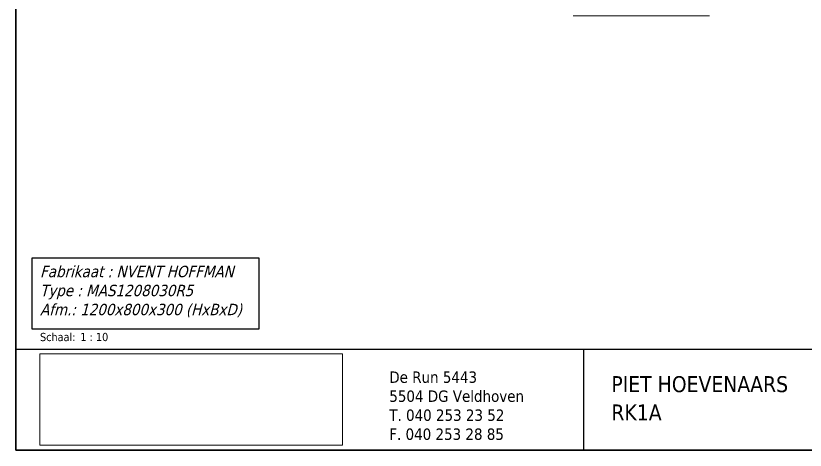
# Model space of a CAD drawing. Header units: millimetres. Extents: x 0 to 4000, y 0 to 2720.
# Drawn here: x 0 to 1564, y 0 to 860 of the extents above; entities that cross this region are included whole.
import ezdxf

# ---------------------------------------------------------------- set-up
doc = ezdxf.new("R2010")
doc.units = ezdxf.units.MM
for name, color, linetype, lineweight in [('EPLAN201', 73, 'Continuous', 5), ('EPLAN205', 7, 'Continuous', 5), ('EPLAN451', 73, 'Continuous', 5), ('EPLAN452', 73, 'Continuous', 5), ('KASTEN', 1, 'Continuous', 0), ('Kasttype', 7, 'Continuous', 0)]:
    doc.layers.add(name, color=color, linetype=linetype, lineweight=lineweight)
doc.styles.add('Tahoma', font='')
doc.styles.add('Tahoma_I', font='')
doc.styles.get('Tahoma').set_extended_font_data('Tahoma')
doc.styles.get('Tahoma_I').set_extended_font_data('Tahoma', italic=True)
picture_1 = doc.add_image_def('image1.jpg', size_in_pixel=(1200, 362))

# ---------------------------------------------------------------- blocks, each defined once
blk = doc.blocks.new('EPLFRAME')
at = {"layer": 'EPLAN201', "linetype": 'Continuous', "lineweight": 25, "ltscale": 4}
for p, q in [((0, 200), (4000, 200)), ((1125, 200), (1125, 0))]:
    blk.add_line(p, q, dxfattribs=at)
at = {"layer": 'EPLAN201', "linetype": 'Continuous', "lineweight": 35, "ltscale": 4}
blk.add_lwpolyline([(0, 0), (4000, 0), (4000, 2720), (0, 2720)], close=True, dxfattribs=at)
at = {"layer": 'EPLAN201', "color": 73, "insert": (740, 20), "char_height": 22.575, "attachment_point": 7, "style": 'Tahoma'}
blk.add_mtext('De Run 5443\\P5504 DG Veldhoven\\PT. 040 253 23 52\\PF. 040 253 28 85', dxfattribs=at)
at = {"layer": 'EPLAN451', "color": 73, "style": 'Tahoma'}
for tag, p, height in [('14_10000', (3537.3, 153.7), 22.6), ('14_10011', (1180, 115), 31.6), ('14_10021', (3700, 108), 16.3), ('14_3010', (3500, 68), 16.3)]:
    blk.add_attdef(tag, p, '', height=height, dxfattribs=at)
at = {"layer": 'EPLAN452', "color": 73, "style": 'Tahoma'}
for tag, p, height in [('4_11011', (2320, 115), 31.6), ('4_11020', (3500, 108), 16.3), ('4_11024', (3700, 67.9), 16.3), ('4_11042', (3500, 15), 22.6), ('4_11043', (3720.1, 15), 22.6)]:
    blk.add_attdef(tag, p, '', height=height, dxfattribs=at)
at = {"layer": 'EPLAN205'}
image = blk.add_image(picture_1, insert=(47.4, 10), size_in_units=(599.9, 181), dxfattribs=at)
image.dxf.flags = 15

msp = doc.modelspace()

# ---------------------------------------------------------------- linework, layer by layer
at = {"layer": 'KASTEN', "color": 1, "linetype": 'Continuous'}
msp.add_line((1104.3, 860), (1374.2, 860), dxfattribs=at)
at = {"layer": 'Kasttype', "linetype": 'Continuous', "lineweight": 25, "ltscale": 40}
msp.add_lwpolyline([(32, 240), (482, 240), (482, 380), (32, 380)], close=True, dxfattribs=at)

# ---------------------------------------------------------------- block references
ref = msp.add_blockref('EPLFRAME', (0, 0))
ref.add_attrib('14_10011', 'PIET HOEVENAARS', (1180, 115), dxfattribs={"layer": 'EPLAN451', "color": 73, "height": 31.605, "style": 'Tahoma'})
ref.add_attrib('14_10011/1', 'RK1A', (1180, 58.9), dxfattribs={"layer": 'EPLAN451', "color": 73, "height": 31.61, "style": 'Tahoma'})

# ---------------------------------------------------------------- texts
at = {"layer": 'Kasttype', "color": 7, "style": 'Tahoma'}
for s, p in [('Schaal:', (48, 216)), ('1 : 10', (128, 216))]:
    msp.add_text(s, height=16.25, dxfattribs=at).set_placement(p)
at = {"layer": 'Kasttype', "color": 7, "insert": (48, 365.1), "char_height": 22.575, "attachment_point": 1, "style": 'Tahoma_I'}
msp.add_mtext('Fabrikaat : NVENT HOFFMAN\\PType : MAS1208030R5\\PAfm.: 1200x800x300 (HxBxD)', dxfattribs=at)

doc.saveas('drawing.dxf')
